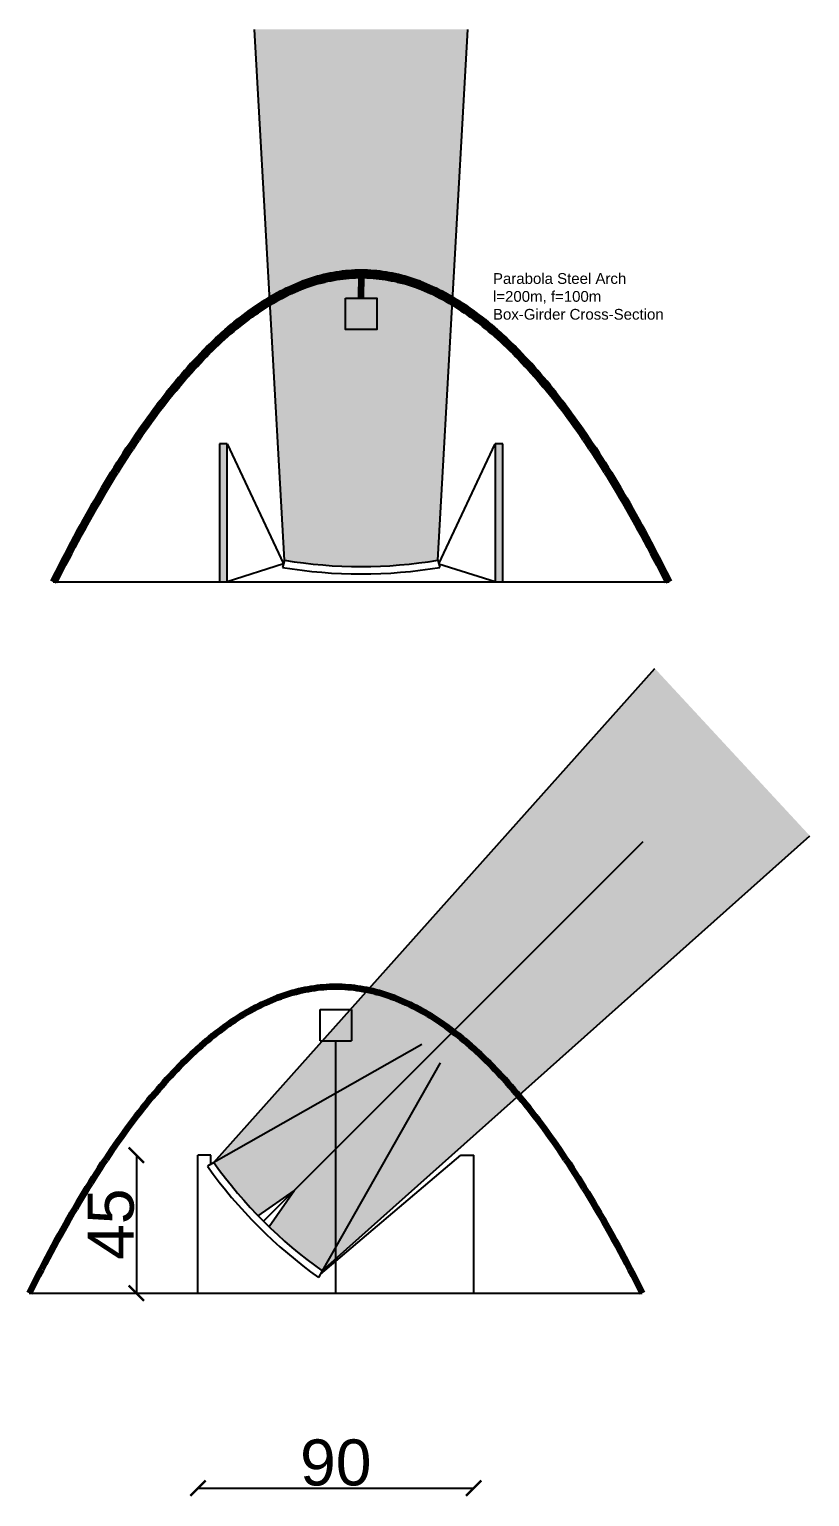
# Model space of a CAD drawing. Header units: millimetres. Extents: x 674 to 5889, y -153 to 3954.
# Drawn here: x 1867.8 to 2122.4, y 852.3 to 1330.8 of the extents above; entities that cross this region are included whole.
import ezdxf

# ---------------------------------------------------------------- set-up
doc = ezdxf.new("R2010")
doc.units = ezdxf.units.MM
for name, color, linetype in [('Columns', 253, 'Continuous'), ('Dimensions', 7, 'Continuous'), ('Dish', 20, 'Continuous'), ('Ropes', 3, 'Continuous')]:
    doc.layers.add(name, color=color, linetype=linetype)
for name, color, linetype, transparency in [('Effective Aperture Area', 2, 'Continuous', 0.75), ('Effective Aperture2', 2, 'Continuous', 0.9), ('Image Sensor', 5, 'Continuous', 0.6)]:
    doc.layers.add(name, color=color, linetype=linetype, transparency=transparency)
doc.layers.add('Parabola', color=6, linetype='Continuous', lineweight=100)
doc.styles.get("Standard").update_dxf_attribs({"font": 'arial.ttf'})
doc.dimstyles.new('ISO-25', dxfattribs={"dimtxt": 2.5, "dimasz": 2.5, "dimexe": 1.25, "dimexo": 0.625, "dimtad": 1, "dimtxsty": 'Standard', "dimcen": 2.5, "dimadec": 0, "dimazin": 0, "dimtfac": 1, "dimtmove": 0, "dimatfit": 3, "dimfxl": 1, "dimarcsym": 0})

# ---------------------------------------------------------------- blocks, each defined once
blk = doc.blocks.new('_ArchTick')
at = {"color": 0, "linetype": 'ByBlock', "const_width": 0.15}
blk.add_lwpolyline([(-0.5, -0.5), (0.5, 0.5)], dxfattribs=at)
blk = doc.blocks.new('*D24')
at = {"color": 0, "lineweight": -2, "transparency": 16777216}
blk.add_line((1922.8, 855.08), (2012.8, 855.08), dxfattribs=at)
at = {"layer": 'Defpoints', "color": 0, "transparency": 16777216}
for p in [(1922.8, 918.66), (2012.8, 918.66), (2012.8, 855.08)]:
    blk.add_point(p, dxfattribs=at)
at = {"color": 0, "lineweight": -2, "transparency": 16777216, "xscale": 5, "yscale": 5, "zscale": 5, "rotation": 180}
blk.add_blockref('_ArchTick', (1922.8, 855.08), dxfattribs=at)
at = {"color": 0, "lineweight": -2, "transparency": 16777216, "xscale": 5, "yscale": 5, "zscale": 5}
blk.add_blockref('_ArchTick', (2012.8, 855.08), dxfattribs=at)
at = {"color": 0, "transparency": 16777216, "insert": (1967.8, 863.36), "char_height": 15, "attachment_point": 5}
blk.add_mtext('90', dxfattribs=at)
blk = doc.blocks.new('*D25')
at = {"color": 0, "lineweight": -2, "transparency": 16777216}
blk.add_line((1902.72, 963.66), (1902.72, 918.66), dxfattribs=at)
at = {"layer": 'Defpoints', "color": 0, "transparency": 16777216}
for p in [(1922.8, 963.66), (1902.72, 918.66), (1922.8, 918.66)]:
    blk.add_point(p, dxfattribs=at)
at = {"color": 0, "lineweight": -2, "transparency": 16777216, "xscale": 5, "yscale": 5, "zscale": 5}
for p, rotation in [((1902.72, 963.66), 90), ((1902.72, 918.66), 270)]:
    blk.add_blockref('_ArchTick', p, dxfattribs=dict(at, rotation=rotation))
at = {"color": 0, "transparency": 16777216, "insert": (1894.46, 941.16), "char_height": 15, "attachment_point": 5, "rotation": 90}
blk.add_mtext('45', dxfattribs=at)

msp = doc.modelspace()

# ---------------------------------------------------------------- hatches: boundary and pattern name
at = {"layer": 'Columns'}
h = msp.add_hatch(color=256, dxfattribs=at)
h.dxf.hatch_style = 1
h.paths.add_polyline_path([(1929.822, 1150.6), (1932.322, 1150.6), (1932.322, 1195.6), (1929.822, 1195.6)])
h.paths.add_polyline_path([(2019.822, 1150.6), (2022.322, 1150.6), (2022.322, 1195.6), (2019.822, 1195.6)])
h = msp.add_hatch(color=256, dxfattribs=at)
h.dxf.hatch_style = 1
h.paths.add_polyline_path([(1932.322, 1195.6), (1929.822, 1195.6), (1929.822, 1150.6), (1932.322, 1150.6)])
h.paths.add_polyline_path([(2022.322, 1195.6), (2019.822, 1195.6), (2019.822, 1150.6), (2022.322, 1150.6)])
at = {"layer": 'Effective Aperture Area'}
h = msp.add_hatch(color=256, dxfattribs=at)
h.dxf.hatch_style = 1
h.paths.add_polyline_path([(1951.072, 1157.698, 0.0377136), (1973.573, 1155.621), (1976.072, 1169.85), (1978.573, 1155.621, 0.0377124), (2001.072, 1157.698), (1980.322, 1232.9), (1971.822, 1232.9)])
h = msp.add_hatch(color=256, dxfattribs=at)
h.dxf.hatch_style = 1
h.paths.add_polyline_path([(1967.797, 929.828), (1967.797, 933.653), (1963.399, 925.902)])
h.paths.add_polyline_path([(2071.881, 1122.415), (1972.587, 1011.164), (1972.897, 1011.164), (1972.897, 1006.064), (2000.993, 1006.064), (2002.503, 1007.574), (2004.013, 1006.064), (2053.213, 1006.064), (2122.445, 1067.856)])
h.paths.add_polyline_path([(2006.109, 1003.968), (2004.013, 1006.064), (2000.993, 1006.064), (1995.291, 1000.362), (1998.897, 996.756)], flags=17)
h.paths.add_polyline_path([(2008.206, 1006.064), (2004.013, 1006.064), (2006.109, 1003.968)], flags=17)
h.paths.add_polyline_path([(2009.716, 1000.362), (2006.109, 1003.968), (1998.897, 996.756), (2002.503, 993.149)], flags=17)
h.paths.add_polyline_path([(2053.213, 1006.064), (2008.206, 1006.064), (2006.109, 1003.968), (2009.716, 1000.362), (2002.503, 993.149), (2001.902, 993.75), (1967.797, 933.653), (1967.797, 929.828)])
h.paths.add_polyline_path([(1995.892, 999.761), (1995.291, 1000.362), (2000.993, 1006.064), (1972.897, 1006.064), (1972.897, 1000.964), (1967.797, 1000.964), (1967.797, 983.818)], flags=17)
h.paths.add_polyline_path([(1972.897, 1011.164), (1972.587, 1011.164), (1963.483, 1000.964), (1972.897, 1000.964)])
h.paths.add_polyline_path([(1967.797, 983.818), (1967.797, 1000.964), (1963.483, 1000.964), (1928.043, 961.258)])
h = msp.add_hatch(color=256, dxfattribs=at)
h.dxf.hatch_style = 1
h.paths.add_polyline_path([(1928.043, 961.258, 0.0377136), (1942.485, 943.879), (1954.314, 952.173), (1946.02, 940.343, 0.0377124), (1963.399, 925.902), (2001.902, 993.75), (1995.892, 999.761)])
at = {"layer": 'Effective Aperture2'}
h = msp.add_hatch(color=256, dxfattribs=at)
h.dxf.hatch_style = 1
h.paths.add_polyline_path([(2010.902, 1330.796), (1941.243, 1330.796), (1951.072, 1157.698, 0.0839202), (2001.072, 1157.698)])
h.paths.add_polyline_path([(1981.172, 1243.1), (1981.172, 1232.9), (1970.972, 1232.9), (1970.972, 1243.1)], flags=16)
at = {"layer": 'Image Sensor'}
h = msp.add_hatch(color=256, dxfattribs=at)
h.dxf.hatch_style = 1
h.paths.add_polyline_path([(1970.972, 1232.9), (1981.172, 1232.9), (1981.172, 1243.1), (1970.972, 1243.1)])

# ---------------------------------------------------------------- linework, layer by layer
for p, q in [((1875.602, 1150.6, 3.604), (2076.575, 1150.6, -0.009)), ((1944.237, 942.096), (2068.12, 1065.978)), ((1962.697, 1000.964), (1962.697, 1011.164)), ((1962.697, 1011.164), (1972.897, 1011.164)), ((1972.897, 1011.164), (1972.897, 1000.964)), ((1962.697, 1000.964), (1972.897, 1000.964)), ((1967.797, 918.664), (1967.797, 1000.964)), ((1867.797, 918.664), (2067.797, 918.664))]:
    msp.add_line(p, q)
at = {"layer": 'Columns'}
for p, q in [((1932.322, 1195.6), (1929.822, 1195.6)), ((1929.822, 1195.6), (1929.822, 1150.6)), ((1932.322, 1150.6), (1932.322, 1195.6)), ((2022.322, 1195.6), (2019.822, 1195.6)), ((2019.822, 1195.6), (2019.822, 1150.6)), ((2022.322, 1150.6), (2022.322, 1195.6)), ((1929.822, 1150.6), (1932.322, 1150.6)), ((2019.822, 1150.6), (2022.322, 1150.6)), ((1922.797, 918.664), (1922.797, 963.664)), ((1926.979, 963.664), (1922.797, 963.664)), ((2008.615, 963.664), (2012.797, 963.664)), ((2012.797, 918.664), (2012.797, 963.664))]:
    msp.add_line(p, q, dxfattribs=at)
at = {"layer": 'Dish', "color": 1, "transparency": 33554687}
for p, q in [((1951.072, 1157.698), (1950.406, 1155.354)), ((2001.072, 1157.698), (2001.739, 1155.354))]:
    msp.add_line(p, q, dxfattribs=at)
at = {"layer": 'Dish'}
for p, q in [((1928.043, 961.258), (1925.914, 960.071)), ((1963.399, 925.902), (1962.213, 923.773))]:
    msp.add_line(p, q, dxfattribs=at)
at = {"layer": 'Dish', "color": 1, "transparency": 33554687}
for centre, radius in [((1976.072, 1307.2), 154), ((1976.072, 1305.6), 150)]:
    msp.add_arc(centre, radius, 260.40593, 279.59407, dxfattribs=at)
at = {"layer": 'Dish'}
for centre, radius in [((2051.435, 1049.294), 154), ((2050.303, 1048.162), 150)]:
    msp.add_arc(centre, radius, 215.40593, 234.59407, dxfattribs=at)
at = {"layer": 'Effective Aperture Area'}
for p, q in [((1951.072, 1157.698), (1941.243, 1330.796)), ((2001.072, 1157.698), (2010.902, 1330.796)), ((1928.043, 961.258), (2071.881, 1122.415)), ((1963.399, 925.902), (2122.445, 1067.856)), ((1995.892, 999.761), (1928.043, 961.258)), ((2001.902, 993.75), (1963.399, 925.902)), ((1942.485, 943.879), (1954.314, 952.173)), ((1954.314, 952.173), (1946.02, 940.343))]:
    msp.add_line(p, q, dxfattribs=at)
at = {"layer": 'Image Sensor'}
msp.add_lwpolyline([(1970.972, 1243.1), (1981.172, 1243.1), (1981.172, 1232.9), (1970.972, 1232.9)], close=True, dxfattribs=at)
at = {"layer": 'Parabola'}
msp.add_line((1976.072, 1243.1), (1976.18, 1250.599, 1.796), dxfattribs=at)
at = {"layer": 'Parabola', "extrusion": (-0.017974, -1.36299e-15, -0.999838)}
for points, elevation in [([(-1150.6, -1875.234), (-1153.59, -1876.737), (-1155.56, -1877.737), (-1157.51, -1878.737), (-1159.44, -1879.737), (-1161.35, -1880.737), (-1163.24, -1881.737), (-1165.11, -1882.737), (-1166.96, -1883.737), (-1168.79, -1884.737), (-1170.6, -1885.737), (-1172.39, -1886.737), (-1174.16, -1887.737), (-1175.91, -1888.737), (-1177.64, -1889.737), (-1179.35, -1890.737), (-1181.04, -1891.737), (-1182.71, -1892.737), (-1184.36, -1893.737), (-1185.99, -1894.737), (-1187.6, -1895.737), (-1189.19, -1896.737), (-1190.76, -1897.737), (-1192.31, -1898.737), (-1193.84, -1899.737), (-1195.35, -1900.737), (-1196.84, -1901.737), (-1198.31, -1902.737), (-1199.76, -1903.737), (-1201.19, -1904.737), (-1202.6, -1905.737), (-1203.99, -1906.737), (-1205.36, -1907.737), (-1206.71, -1908.737), (-1208.04, -1909.737), (-1209.35, -1910.737), (-1210.64, -1911.737), (-1211.91, -1912.737), (-1213.16, -1913.737), (-1214.39, -1914.737), (-1215.6, -1915.737), (-1216.79, -1916.737), (-1217.96, -1917.737), (-1219.11, -1918.737), (-1220.24, -1919.737), (-1221.35, -1920.737), (-1222.44, -1921.737), (-1223.51, -1922.737), (-1224.56, -1923.737), (-1225.59, -1924.737), (-1226.6, -1925.737), (-1227.59, -1926.737), (-1228.56, -1927.737), (-1229.51, -1928.737), (-1230.44, -1929.737), (-1231.35, -1930.737), (-1232.24, -1931.737), (-1233.11, -1932.737), (-1233.96, -1933.737), (-1234.79, -1934.737), (-1235.6, -1935.737), (-1236.39, -1936.737), (-1237.16, -1937.737), (-1237.91, -1938.737), (-1238.64, -1939.737), (-1239.35, -1940.737), (-1240.04, -1941.737), (-1240.71, -1942.737), (-1241.36, -1943.737), (-1241.99, -1944.737), (-1242.6, -1945.737), (-1243.19, -1946.737), (-1243.76, -1947.737), (-1244.31, -1948.737), (-1244.84, -1949.737), (-1245.35, -1950.737), (-1245.84, -1951.737), (-1246.31, -1952.737), (-1246.76, -1953.737), (-1247.19, -1954.737), (-1247.6, -1955.737), (-1247.99, -1956.737), (-1248.36, -1957.737), (-1248.71, -1958.737), (-1249.04, -1959.737), (-1249.35, -1960.737), (-1249.64, -1961.737), (-1249.91, -1962.737), (-1250.16, -1963.737), (-1250.39, -1964.737), (-1250.6, -1965.737), (-1250.79, -1966.737), (-1250.96, -1967.737), (-1251.11, -1968.737), (-1251.24, -1969.737), (-1251.35, -1970.737), (-1251.44, -1971.737), (-1251.51, -1972.737), (-1251.56, -1973.737), (-1251.59, -1974.737), (-1251.6, -1975.737), (-1251.59, -1976.737), (-1251.56, -1977.737), (-1251.51, -1978.737), (-1251.44, -1979.737), (-1251.35, -1980.737), (-1251.24, -1981.737), (-1251.11, -1982.737), (-1250.96, -1983.737), (-1250.79, -1984.737), (-1250.6, -1985.737), (-1250.39, -1986.737), (-1250.16, -1987.737), (-1249.91, -1988.737), (-1249.64, -1989.737), (-1249.35, -1990.737), (-1249.04, -1991.737), (-1248.71, -1992.737), (-1248.36, -1993.737), (-1247.99, -1994.737), (-1247.6, -1995.737), (-1247.19, -1996.737), (-1246.76, -1997.737), (-1246.31, -1998.737), (-1245.84, -1999.737), (-1245.35, -2000.737), (-1244.84, -2001.737), (-1244.31, -2002.737), (-1243.76, -2003.737), (-1243.19, -2004.737), (-1242.6, -2005.737), (-1241.99, -2006.737), (-1241.36, -2007.737), (-1240.71, -2008.737), (-1240.04, -2009.737), (-1239.35, -2010.737), (-1238.64, -2011.737), (-1237.91, -2012.737), (-1237.16, -2013.737), (-1236.39, -2014.737), (-1235.6, -2015.737), (-1234.79, -2016.737), (-1233.96, -2017.737), (-1233.11, -2018.737), (-1232.24, -2019.737), (-1231.35, -2020.737), (-1230.44, -2021.737), (-1229.51, -2022.737), (-1228.56, -2023.737), (-1227.59, -2024.737), (-1226.6, -2025.737), (-1225.59, -2026.737), (-1224.56, -2027.737), (-1223.51, -2028.737), (-1222.44, -2029.737), (-1221.35, -2030.737), (-1220.24, -2031.737), (-1219.11, -2032.737), (-1217.96, -2033.737), (-1216.79, -2034.737), (-1215.6, -2035.737), (-1214.39, -2036.737), (-1213.16, -2037.737), (-1211.91, -2038.737), (-1210.64, -2039.737), (-1209.35, -2040.737), (-1208.04, -2041.737), (-1206.71, -2042.737), (-1205.36, -2043.737), (-1203.99, -2044.737), (-1202.6, -2045.737), (-1201.19, -2046.737), (-1199.76, -2047.737), (-1198.31, -2048.737), (-1196.84, -2049.737), (-1195.35, -2050.737), (-1193.84, -2051.737), (-1192.31, -2052.737), (-1190.76, -2053.737), (-1189.19, -2054.737), (-1187.6, -2055.737), (-1185.99, -2056.737), (-1184.36, -2057.737), (-1182.71, -2058.737), (-1181.04, -2059.737), (-1179.35, -2060.737), (-1177.64, -2061.737), (-1175.91, -2062.737), (-1174.16, -2063.737), (-1172.39, -2064.737), (-1170.6, -2065.737), (-1168.79, -2066.737), (-1166.96, -2067.737), (-1165.11, -2068.737), (-1163.24, -2069.737), (-1161.35, -2070.737), (-1159.44, -2071.737), (-1157.51, -2072.737), (-1155.56, -2073.737), (-1153.59, -2074.737), (-1150.6, -2076.239)], -37.316), ([(-1150.6, -1875.737), (-1152.59, -1876.737), (-1154.56, -1877.737), (-1156.51, -1878.737), (-1158.44, -1879.737), (-1160.35, -1880.737), (-1162.24, -1881.737), (-1164.11, -1882.737), (-1165.96, -1883.737), (-1167.79, -1884.737), (-1169.6, -1885.737), (-1171.39, -1886.737), (-1173.16, -1887.737), (-1174.91, -1888.737), (-1176.64, -1889.737), (-1178.35, -1890.737), (-1180.04, -1891.737), (-1181.71, -1892.737), (-1183.36, -1893.737), (-1184.99, -1894.737), (-1186.6, -1895.737), (-1188.19, -1896.737), (-1189.76, -1897.737), (-1191.31, -1898.737), (-1192.84, -1899.737), (-1194.35, -1900.737), (-1195.84, -1901.737), (-1197.31, -1902.737), (-1198.76, -1903.737), (-1200.19, -1904.737), (-1201.6, -1905.737), (-1202.99, -1906.737), (-1204.36, -1907.737), (-1205.71, -1908.737), (-1207.04, -1909.737), (-1208.35, -1910.737), (-1209.64, -1911.737), (-1210.91, -1912.737), (-1212.16, -1913.737), (-1213.39, -1914.737), (-1214.6, -1915.737), (-1215.79, -1916.737), (-1216.96, -1917.737), (-1218.11, -1918.737), (-1219.24, -1919.737), (-1220.35, -1920.737), (-1221.44, -1921.737), (-1222.51, -1922.737), (-1223.56, -1923.737), (-1224.59, -1924.737), (-1225.6, -1925.737), (-1226.59, -1926.737), (-1227.56, -1927.737), (-1228.51, -1928.737), (-1229.44, -1929.737), (-1230.35, -1930.737), (-1231.24, -1931.737), (-1232.11, -1932.737), (-1232.96, -1933.737), (-1233.79, -1934.737), (-1234.6, -1935.737), (-1235.39, -1936.737), (-1236.16, -1937.737), (-1236.91, -1938.737), (-1237.64, -1939.737), (-1238.35, -1940.737), (-1239.04, -1941.737), (-1239.71, -1942.737), (-1240.36, -1943.737), (-1240.99, -1944.737), (-1241.6, -1945.737), (-1242.19, -1946.737), (-1242.76, -1947.737), (-1243.31, -1948.737), (-1243.84, -1949.737), (-1244.35, -1950.737), (-1244.84, -1951.737), (-1245.31, -1952.737), (-1245.76, -1953.737), (-1246.19, -1954.737), (-1246.6, -1955.737), (-1246.99, -1956.737), (-1247.36, -1957.737), (-1247.71, -1958.737), (-1248.04, -1959.737), (-1248.35, -1960.737), (-1248.64, -1961.737), (-1248.91, -1962.737), (-1249.16, -1963.737), (-1249.39, -1964.737), (-1249.6, -1965.737), (-1249.79, -1966.737), (-1249.96, -1967.737), (-1250.11, -1968.737), (-1250.24, -1969.737), (-1250.35, -1970.737), (-1250.44, -1971.737), (-1250.51, -1972.737), (-1250.56, -1973.737), (-1250.59, -1974.737), (-1250.6, -1975.737), (-1250.59, -1976.737), (-1250.56, -1977.737), (-1250.51, -1978.737), (-1250.44, -1979.737), (-1250.35, -1980.737), (-1250.24, -1981.737), (-1250.11, -1982.737), (-1249.96, -1983.737), (-1249.79, -1984.737), (-1249.6, -1985.737), (-1249.39, -1986.737), (-1249.16, -1987.737), (-1248.91, -1988.737), (-1248.64, -1989.737), (-1248.35, -1990.737), (-1248.04, -1991.737), (-1247.71, -1992.737), (-1247.36, -1993.737), (-1246.99, -1994.737), (-1246.6, -1995.737), (-1246.19, -1996.737), (-1245.76, -1997.737), (-1245.31, -1998.737), (-1244.84, -1999.737), (-1244.35, -2000.737), (-1243.84, -2001.737), (-1243.31, -2002.737), (-1242.76, -2003.737), (-1242.19, -2004.737), (-1241.6, -2005.737), (-1240.99, -2006.737), (-1240.36, -2007.737), (-1239.71, -2008.737), (-1239.04, -2009.737), (-1238.35, -2010.737), (-1237.64, -2011.737), (-1236.91, -2012.737), (-1236.16, -2013.737), (-1235.39, -2014.737), (-1234.6, -2015.737), (-1233.79, -2016.737), (-1232.96, -2017.737), (-1232.11, -2018.737), (-1231.24, -2019.737), (-1230.35, -2020.737), (-1229.44, -2021.737), (-1228.51, -2022.737), (-1227.56, -2023.737), (-1226.59, -2024.737), (-1225.6, -2025.737), (-1224.59, -2026.737), (-1223.56, -2027.737), (-1222.51, -2028.737), (-1221.44, -2029.737), (-1220.35, -2030.737), (-1219.24, -2031.737), (-1218.11, -2032.737), (-1216.96, -2033.737), (-1215.79, -2034.737), (-1214.6, -2035.737), (-1213.39, -2036.737), (-1212.16, -2037.737), (-1210.91, -2038.737), (-1209.64, -2039.737), (-1208.35, -2040.737), (-1207.04, -2041.737), (-1205.71, -2042.737), (-1204.36, -2043.737), (-1202.99, -2044.737), (-1201.6, -2045.737), (-1200.19, -2046.737), (-1198.76, -2047.737), (-1197.31, -2048.737), (-1195.84, -2049.737), (-1194.35, -2050.737), (-1192.84, -2051.737), (-1191.31, -2052.737), (-1189.76, -2053.737), (-1188.19, -2054.737), (-1186.6, -2055.737), (-1184.99, -2056.737), (-1183.36, -2057.737), (-1181.71, -2058.737), (-1180.04, -2059.737), (-1178.35, -2060.737), (-1176.64, -2061.737), (-1174.91, -2062.737), (-1173.16, -2063.737), (-1171.39, -2064.737), (-1169.6, -2065.737), (-1167.79, -2066.737), (-1165.96, -2067.737), (-1164.11, -2068.737), (-1162.24, -2069.737), (-1160.35, -2070.737), (-1158.44, -2071.737), (-1156.51, -2072.737), (-1154.56, -2073.737), (-1152.59, -2074.737), (-1150.6, -2075.737)], -37.316), ([(-918.664, -1867.463), (-920.654, -1868.463), (-922.624, -1869.463), (-924.574, -1870.463), (-926.504, -1871.463), (-928.414, -1872.463), (-930.304, -1873.463), (-932.174, -1874.463), (-934.024, -1875.463), (-935.854, -1876.463), (-937.664, -1877.463), (-939.454, -1878.463), (-941.224, -1879.463), (-942.974, -1880.463), (-944.704, -1881.463), (-946.414, -1882.463), (-948.104, -1883.463), (-949.774, -1884.463), (-951.424, -1885.463), (-953.054, -1886.463), (-954.664, -1887.463), (-956.254, -1888.463), (-957.824, -1889.463), (-959.374, -1890.463), (-960.904, -1891.463), (-962.414, -1892.463), (-963.904, -1893.463), (-965.374, -1894.463), (-966.824, -1895.463), (-968.254, -1896.463), (-969.664, -1897.463), (-971.054, -1898.463), (-972.424, -1899.463), (-973.774, -1900.463), (-975.104, -1901.463), (-976.414, -1902.463), (-977.704, -1903.463), (-978.974, -1904.463), (-980.224, -1905.463), (-981.454, -1906.463), (-982.664, -1907.463), (-983.854, -1908.463), (-985.024, -1909.463), (-986.174, -1910.463), (-987.304, -1911.463), (-988.414, -1912.463), (-989.504, -1913.463), (-990.574, -1914.463), (-991.624, -1915.463), (-992.654, -1916.463), (-993.664, -1917.463), (-994.654, -1918.463), (-995.624, -1919.463), (-996.574, -1920.463), (-997.504, -1921.463), (-998.414, -1922.463), (-999.304, -1923.463), (-1000.174, -1924.463), (-1001.024, -1925.463), (-1001.854, -1926.463), (-1002.664, -1927.463), (-1003.454, -1928.463), (-1004.224, -1929.463), (-1004.974, -1930.463), (-1005.704, -1931.463), (-1006.414, -1932.463), (-1007.104, -1933.463), (-1007.774, -1934.463), (-1008.424, -1935.463), (-1009.054, -1936.463), (-1009.664, -1937.463), (-1010.254, -1938.463), (-1010.824, -1939.463), (-1011.374, -1940.463), (-1011.904, -1941.463), (-1012.414, -1942.463), (-1012.904, -1943.463), (-1013.374, -1944.463), (-1013.824, -1945.463), (-1014.254, -1946.463), (-1014.664, -1947.463), (-1015.054, -1948.463), (-1015.424, -1949.463), (-1015.774, -1950.463), (-1016.104, -1951.463), (-1016.414, -1952.463), (-1016.704, -1953.463), (-1016.974, -1954.463), (-1017.224, -1955.463), (-1017.454, -1956.463), (-1017.664, -1957.463), (-1017.854, -1958.463), (-1018.024, -1959.463), (-1018.174, -1960.463), (-1018.304, -1961.463), (-1018.414, -1962.463), (-1018.504, -1963.463), (-1018.574, -1964.463), (-1018.624, -1965.463), (-1018.654, -1966.463), (-1018.664, -1967.463), (-1018.654, -1968.463), (-1018.624, -1969.463), (-1018.574, -1970.463), (-1018.504, -1971.463), (-1018.414, -1972.463), (-1018.304, -1973.463), (-1018.174, -1974.463), (-1018.024, -1975.463), (-1017.854, -1976.463), (-1017.664, -1977.463), (-1017.454, -1978.463), (-1017.224, -1979.463), (-1016.974, -1980.463), (-1016.704, -1981.463), (-1016.414, -1982.463), (-1016.104, -1983.463), (-1015.774, -1984.463), (-1015.424, -1985.463), (-1015.054, -1986.463), (-1014.664, -1987.463), (-1014.254, -1988.463), (-1013.824, -1989.463), (-1013.374, -1990.463), (-1012.904, -1991.463), (-1012.414, -1992.463), (-1011.904, -1993.463), (-1011.374, -1994.463), (-1010.824, -1995.463), (-1010.254, -1996.463), (-1009.664, -1997.463), (-1009.054, -1998.463), (-1008.424, -1999.463), (-1007.774, -2000.463), (-1007.104, -2001.463), (-1006.414, -2002.463), (-1005.704, -2003.463), (-1004.974, -2004.463), (-1004.224, -2005.463), (-1003.454, -2006.463), (-1002.664, -2007.463), (-1001.854, -2008.463), (-1001.024, -2009.463), (-1000.174, -2010.463), (-999.304, -2011.463), (-998.414, -2012.463), (-997.504, -2013.463), (-996.574, -2014.463), (-995.624, -2015.463), (-994.654, -2016.463), (-993.664, -2017.463), (-992.654, -2018.463), (-991.624, -2019.463), (-990.574, -2020.463), (-989.504, -2021.463), (-988.414, -2022.463), (-987.304, -2023.463), (-986.174, -2024.463), (-985.024, -2025.463), (-983.854, -2026.463), (-982.664, -2027.463), (-981.454, -2028.463), (-980.224, -2029.463), (-978.974, -2030.463), (-977.704, -2031.463), (-976.414, -2032.463), (-975.104, -2033.463), (-973.774, -2034.463), (-972.424, -2035.463), (-971.054, -2036.463), (-969.664, -2037.463), (-968.254, -2038.463), (-966.824, -2039.463), (-965.374, -2040.463), (-963.904, -2041.463), (-962.414, -2042.463), (-960.904, -2043.463), (-959.374, -2044.463), (-957.824, -2045.463), (-956.254, -2046.463), (-954.664, -2047.463), (-953.054, -2048.463), (-951.424, -2049.463), (-949.774, -2050.463), (-948.104, -2051.463), (-946.414, -2052.463), (-944.704, -2053.463), (-942.974, -2054.463), (-941.224, -2055.463), (-939.454, -2056.463), (-937.664, -2057.463), (-935.854, -2058.463), (-934.024, -2059.463), (-932.174, -2060.463), (-930.304, -2061.463), (-928.414, -2062.463), (-926.504, -2063.463), (-924.574, -2064.463), (-922.624, -2065.463), (-920.654, -2066.463), (-918.664, -2067.463)], -37.167)]:
    msp.add_lwpolyline(points, dxfattribs=dict(at, elevation=elevation))
at = {"layer": 'Ropes', "color": 3, "transparency": 33554687}
for p, q in [((1932.322, 1195.6), (1950.739, 1156.526)), ((2001.406, 1156.526), (2019.822, 1195.6)), ((1950.739, 1156.526), (1932.322, 1150.6)), ((2001.406, 1156.526), (2019.822, 1150.754))]:
    msp.add_line(p, q, dxfattribs=at)
at = {"layer": 'Ropes'}
for p, q in [((1926.979, 960.664), (1926.979, 963.664)), ((1962.806, 924.838), (2008.615, 963.664))]:
    msp.add_line(p, q, dxfattribs=at)

# ---------------------------------------------------------------- texts
at = {"layer": 'Dimensions', "insert": (2019.105, 1251.297), "char_height": 3.5, "attachment_point": 1}
msp.add_mtext_dynamic_manual_height_columns('\\A1;Parabola Steel Arch \\Pl=200m, f=100m\\PBox-Girder Cross-Section', width=127.10343, gutter_width=12.5, heights=[0], dxfattribs=at)

# ---------------------------------------------------------------- dimensions: what is measured, and where the dimension line sits
dim = msp.add_linear_dim(base=(1902.716, 918.664), p1=(1922.797, 963.664), p2=(1922.797, 918.664), angle=90, dimstyle='ISO-25', override={"dimtxt": 15, "dimasz": 5, "dimblk1": 'ArchTick', "dimblk2": 'ArchTick', "dimsah": 1, "dimse1": 1, "dimse2": 1})
dim.commit()
dim.dimension.update_dxf_attribs({"geometry": '*D25', "text_midpoint": (1894.463, 941.164)})
dim = msp.add_linear_dim(base=(2012.797, 855.078), p1=(1922.797, 918.664), p2=(2012.797, 918.664), dimstyle='ISO-25', override={"dimtxt": 15, "dimasz": 5, "dimblk1": 'ArchTick', "dimblk2": 'ArchTick', "dimsah": 1, "dimse1": 1, "dimse2": 1})
dim.commit()
dim.dimension.update_dxf_attribs({"geometry": '*D24', "text_midpoint": (1967.797, 863.362)})

doc.saveas('drawing.dxf')
